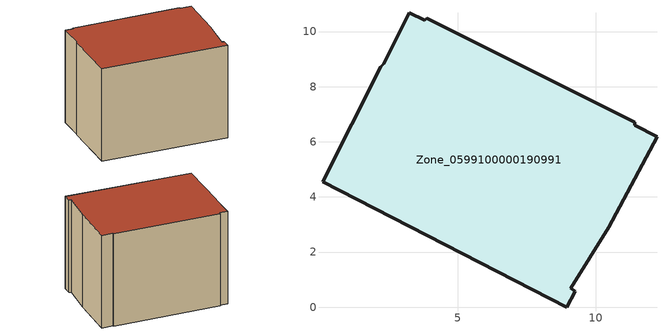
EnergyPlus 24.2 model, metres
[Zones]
Zone_0599100000190991
 floor ground (C_G): 2.31,8.84 3.25,10.68 3.79,10.41 3.88,10.49 11.43,6.7 11.43,6.59 12.23,6.19 10.47,2.9 9.1,0.68 9.27,0.58 8.96,0 0.09,4.55 2.2,8.73 z0.14
 wall outside (C_F): 3.25,10.68 2.31,8.84 2.2,8.73 0.09,4.55 8.96,0 9.27,0.58 9.1,0.68 10.47,2.9 12.23,6.19 11.43,6.59 11.43,6.7 3.88,10.49 3.79,10.41 3.25,10.68 z0.14:7.67
 roof outside (C_R): 11.43,6.7 3.88,10.49 3.79,10.41 3.25,10.68 2.31,8.84 2.2,8.73 0.09,4.55 8.96,0 9.27,0.58 9.1,0.68 10.47,2.9 12.23,6.19 11.43,6.59 z7.67
[BUILDING]
Pand.0599100000190991: North Axis=0; Terrain=City; Loads Convergence Tolerance Value=0.04; Temperature Convergence Tolerance Value=0.4; Solar Distribution=FullExterior; Maximum Number of Warmup Days=25; Minimum Number of Warmup Days=1
[Site:Location]
Rotterdam.The.Hague.AP_ZH_NLD Design_Conditions: Latitude=51.96; Longitude=4.45; Time Zone=1; Elevation=-4.5
[SITE:GROUNDTEMPERATURE:BUILDINGSURFACE]
18, 18, 18, 18, 18, 18, 18, 18, 18, 18, 18, 18
[MATERIAL] Thermal Absorptance=0.9; Solar Absorptance=0.7; Visible Absorptance=0.7
Name | Roughness | Thickness | Conductivity | Density | Specific Heat
G.D.1965 | MediumSmooth | 0.15 | 1 | 540 | 1210
F.D.1965 | Rough | 0.3 | 0.857143 | 1920 | 840
R.D.1965 | MediumRough | 0.2 | 0.08 | 1500 | 1000
[CONSTRUCTION]
C_G: G.D.1965
C_F: F.D.1965
C_R: R.D.1965
[ZONE]
Zone_0599100000190991: Type=1; Multiplier=1; Ceiling Height=Autocalculate; Volume=Autocalculate; Floor Area=autocalculate; Part of Total Floor Area=Yes
[ZONEINFILTRATION:DESIGNFLOWRATE]
Infil_Zone_0599100000190991: Zone or ZoneList or Space or SpaceList=Zone_0599100000190991; Schedule=AlwaysOn; Design Flow Rate Calculation Method=Flow/Area; Flow Rate per Floor Area=0.0042; Constant Term Coefficient=1; Temperature Term Coefficient=0; Velocity Term Coefficient=0; Velocity Squared Term Coefficient=0
[HVACTEMPLATE:ZONE:IDEALLOADSAIRSYSTEM]
Zone_0599100000190991: Maximum Heating Supply Air Temperature=50; Minimum Cooling Supply Air Temperature=13; Maximum Heating Supply Air Humidity Ratio=0.0156; Minimum Cooling Supply Air Humidity Ratio=0.0077; Heating Limit=NoLimit; Cooling Limit=NoLimit; Dehumidification Control Type=ConstantSensibleHeatRatio; Cooling Sensible Heat Ratio=0.7; Dehumidification Setpoint=60; Humidification Control Type=None; Humidification Setpoint=30; Outdoor Air Method=None; Outdoor Air Flow Rate per Person=0.00944; Outdoor Air Flow Rate per Zone Floor Area=0; Outdoor Air Flow Rate per Zone=0; Demand Controlled Ventilation Type=None; Outdoor Air Economizer Type=NoEconomizer; Heat Recovery Type=None; Sensible Heat Recovery Effectiveness=0.7; Latent Heat Recovery Effectiveness=0.65
[ZONECONTROL:THERMOSTAT]
ThermostatControl_Zone_0599100000190991: Zone or ZoneList=Zone_0599100000190991; Control Type Schedule=DualSetpointControlType; Control 1=Thermostat_Zone_0599100000190991; Temperature Difference Between Cutout And Setpoint=0
[THERMOSTATSETPOINT:DUALSETPOINT]
Thermostat_Zone_0599100000190991: Heating Setpoint Temperature Schedule=HeatingSetpoint_Zone_0599100000190991; Cooling Setpoint Temperature Schedule=CoolingSetpoint_Zone_0599100000190991
[SCHEDULE:COMPACT]
HeatingSetpoint_Zone_0599100000190991: Through: 12/31, For: AllDays, Until: 24:00, 21
CoolingSetpoint_Zone_0599100000190991: Through: 12/31, For: AllDays, Until: 24:00, 24
DualSetpointControlType: Through: 12/31, For: AllDays, Until: 24:00, 4
AlwaysOn: Through: 12/31, For: AllDays, Until: 24:00, 1
